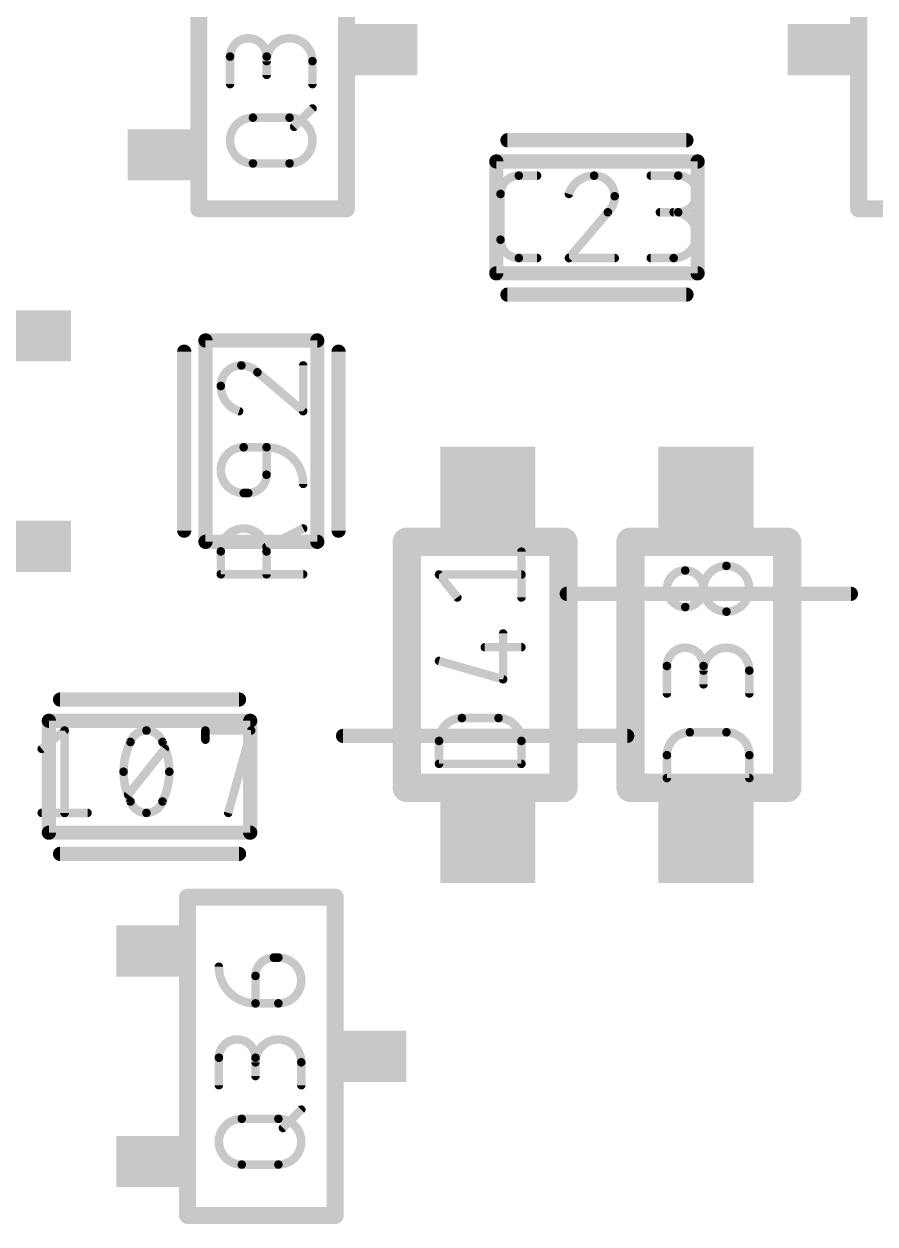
# Model space of a CAD drawing. Extents: x 0 to 107, y -11 to 54.
# Drawn here: x 70.88 to 78.49, y 36.5 to 47.23 of the extents above; entities that cross this region are included whole.
import ezdxf

# ---------------------------------------------------------------- set-up
doc = ezdxf.new("R2010")
doc.units = 0
for name, color, linetype in [('117', 253, 'CONTINUOUS'), ('21', 253, 'CONTINUOUS'), ('51', 253, 'CONTINUOUS')]:
    doc.layers.add(name, color=color, linetype=linetype)

# ---------------------------------------------------------------- blocks, each defined once
blk = doc.blocks.new('RECT')
blk.add_solid([(-0.5, -0.5), (0.5, -0.5), (-0.5, 0.5), (0.5, 0.5)])

msp = doc.modelspace()

# ---------------------------------------------------------------- linework, layer by layer
at = {"layer": '117'}
for points, const_width in [([(73.0472, 46.9377, 1), (72.7198, 46.9377)], 0.0762), ([(73.4564, 46.8968, 1), (73.0472, 46.8968)], 0.0762), ([(72.7389, 46.9377, 1), (72.7008, 46.9377)], 0.0381), ([(72.7008, 46.9377, 1), (72.7389, 46.9377)], 0.0381), ([(73.0663, 46.9377, 1), (73.0282, 46.9377)], 0.0381), ([(73.0282, 46.9377, 1), (73.0663, 46.9377)], 0.0381), ([(73.0282, 46.8968, 1), (73.0663, 46.8968)], 0.0381), ([(73.4755, 46.8968, 1), (73.4374, 46.8968)], 0.0381), ([(73.4374, 46.8968, 1), (73.4755, 46.8968)], 0.0381), ([(73.0282, 46.774, 1), (73.0663, 46.774)], 0.0381), ([(72.7008, 46.6922, 1), (72.7389, 46.6922)], 0.0381), ([(73.4374, 46.6922, 1), (73.4755, 46.6922)], 0.0381), ([(73.4699, 46.4602, 1), (73.443, 46.4872)], 0.0381), ([(72.9245, 46.3919, 1), (72.9245, 45.9826)], 0.0762), ([(72.9245, 46.4109, 1), (72.9245, 46.3728)], 0.0381), ([(72.9245, 46.3728, 1), (72.9245, 46.4109)], 0.0381), ([(73.2518, 45.9826, 1), (73.2518, 46.3919)], 0.0762), ([(73.2518, 46.4109, 1), (73.2518, 46.3728)], 0.0381), ([(73.2518, 46.3728, 1), (73.2518, 46.4109)], 0.0381), ([(73.2793, 46.3235, 1), (73.3062, 46.2965)], 0.0381), ([(72.9245, 46.0017, 1), (72.9245, 45.9636)], 0.0381), ([(72.9245, 45.9636, 1), (72.9245, 46.0017)], 0.0381), ([(73.2518, 46.0017, 1), (73.2518, 45.9636)], 0.0381), ([(73.2518, 45.9636, 1), (73.2518, 46.0017)], 0.0381), ([(75.3013, 45.8736, 0.4142), (75.1376, 45.7099)], 0.0762), ([(75.3013, 45.8926, 1), (75.3013, 45.8545)], 0.0381), ([(75.3013, 45.8545, 1), (75.3013, 45.8926)], 0.0381), ([(75.465, 45.8545, 1), (75.465, 45.8926)], 0.0381), ([(75.9746, 45.8736, 0.3252), (75.7495, 45.7099)], 0.0762), ([(76.1588, 45.6894, 0.4142), (75.9746, 45.8736)], 0.0762), ([(75.9746, 45.8926, 1), (75.9746, 45.8545)], 0.0381), ([(75.9746, 45.8545, 1), (75.9746, 45.8926)], 0.0381), ([(76.4811, 45.8926, 1), (76.4811, 45.8545)], 0.0381), ([(76.7266, 45.5462, 1), (76.7266, 45.8736)], 0.0762), ([(76.7266, 45.8926, 1), (76.7266, 45.8545)], 0.0381), ([(76.7266, 45.8545, 1), (76.7266, 45.8926)], 0.0381), ([(75.1567, 45.7099, 1), (75.1186, 45.7099)], 0.0381), ([(75.1186, 45.7099, 1), (75.1567, 45.7099)], 0.0381), ([(75.7314, 45.7157, 1), (75.7677, 45.704)], 0.0381), ([(76.0974, 45.5462, 0.2053), (76.1588, 45.6894)], 0.0762), ([(76.1778, 45.6894, 1), (76.1397, 45.6894)], 0.0381), ([(76.1397, 45.6894, 1), (76.1778, 45.6894)], 0.0381), ([(76.0842, 45.56, 1), (76.1105, 45.5324)], 0.0381), ([(76.1119, 45.5338, 1), (76.0829, 45.5585)], 0.0381), ([(76.5629, 45.5652, 1), (76.5629, 45.5271)], 0.0381), ([(76.6857, 45.137, 1), (76.6857, 45.5462)], 0.0762), ([(76.6857, 45.5652, 1), (76.6857, 45.5271)], 0.0381), ([(76.7266, 45.5652, 1), (76.7266, 45.5271)], 0.0381), ([(76.7266, 45.5271, 1), (76.7266, 45.5652)], 0.0381), ([(75.1376, 45.3006, 0.4142), (75.3013, 45.137)], 0.0762), ([(75.1567, 45.3006, 1), (75.1186, 45.3006)], 0.0381), ([(75.1186, 45.3006, 1), (75.1567, 45.3006)], 0.0381), ([(75.3013, 45.156, 1), (75.3013, 45.1179)], 0.0381), ([(75.3013, 45.1179, 1), (75.3013, 45.156)], 0.0381), ([(75.465, 45.1179, 1), (75.465, 45.156)], 0.0381), ([(75.7495, 45.156, 1), (75.7495, 45.1179)], 0.0381), ([(75.735, 45.1493, 1), (75.7641, 45.1246)], 0.0381), ([(76.1588, 45.1179, 1), (76.1588, 45.156)], 0.0381), ([(76.4811, 45.156, 1), (76.4811, 45.1179)], 0.0381), ([(76.6857, 45.156, 1), (76.6857, 45.1179)], 0.0381), ([(76.6857, 45.1179, 1), (76.6857, 45.156)], 0.0381), ([(72.8211, 44.1769, 0.4142), (72.637, 43.9927)], 0.0762), ([(72.9643, 44.1155, 0.2053), (72.8211, 44.1769)], 0.0762), ([(72.8211, 44.1959, 1), (72.8211, 44.1578)], 0.0381), ([(72.8211, 44.1578, 1), (72.8211, 44.1959)], 0.0381), ([(73.3926, 44.1769, 1), (73.3545, 44.1769)], 0.0381), ([(72.9767, 44.13, 1), (72.952, 44.101)], 0.0381), ([(72.9505, 44.1023, 1), (72.9781, 44.1286)], 0.0381), ([(72.637, 43.9927, 0.3252), (72.8006, 43.7676)], 0.0762), ([(72.656, 43.9927, 1), (72.6179, 43.9927)], 0.0381), ([(72.6179, 43.9927, 1), (72.656, 43.9927)], 0.0381), ([(72.7948, 43.7495, 1), (72.8065, 43.7858)], 0.0381), ([(73.3545, 43.7676, 1), (73.3926, 43.7676)], 0.0381), ([(73.3612, 43.7531, 1), (73.3859, 43.7822)], 0.0381), ([(72.8416, 43.4453, 1), (72.8416, 43.0361)], 0.0762), ([(72.8416, 43.4644, 1), (72.8416, 43.4263)], 0.0381), ([(72.8416, 43.4263, 1), (72.8416, 43.4644)], 0.0381), ([(73.0652, 43.4453, 1), (73.0271, 43.4453)], 0.0381), ([(73.3736, 43.118, 0.4142), (73.0462, 43.4453)], 0.0762), ([(73.0462, 43.4644, 1), (73.0462, 43.4263)], 0.0381), ([(73.0462, 43.4263, 1), (73.0462, 43.4644)], 0.0381), ([(72.8825, 43.0361, 0.4142), (73.0462, 43.1998)], 0.0762), ([(73.0652, 43.1998, 1), (73.0271, 43.1998)], 0.0381), ([(73.0271, 43.1998, 1), (73.0652, 43.1998)], 0.0381), ([(73.3545, 43.118, 1), (73.3926, 43.118)], 0.0381), ([(72.8416, 43.0552, 1), (72.8416, 43.0171)], 0.0381), ([(72.8416, 43.0171, 1), (72.8416, 43.0552)], 0.0381), ([(72.8825, 43.0552, 1), (72.8825, 43.0171)], 0.0381), ([(72.8825, 43.0171, 1), (72.8825, 43.0552)], 0.0381), ([(73.0462, 42.5143, 1), (72.637, 42.5143)], 0.0762), ([(73.3821, 42.7019, 1), (73.365, 42.736)], 0.0381), ([(73.0377, 42.5723, 1), (73.0547, 42.5382)], 0.0381), ([(72.656, 42.5143, 1), (72.6179, 42.5143)], 0.0381), ([(72.6179, 42.5143, 1), (72.656, 42.5143)], 0.0381), ([(73.0652, 42.5143, 1), (73.0271, 42.5143)], 0.0381), ([(73.0271, 42.5143, 1), (73.0652, 42.5143)], 0.0381), ([(75.3438, 42.5119, 1), (75.3057, 42.5119)], 0.0381), ([(76.789, 42.3438, 1), (76.789, 42.0164)], 0.0762), ([(76.789, 42.3629, 1), (76.789, 42.3248)], 0.0381), ([(76.789, 42.0164, 1), (76.789, 42.3438)], 0.0762), ([(76.789, 42.3248, 1), (76.789, 42.3629)], 0.0381), ([(77.1573, 42.3847, 1), (77.1573, 41.9755)], 0.0762), ([(77.1573, 41.9755, 1), (77.1573, 42.3847)], 0.0762), ([(77.1573, 42.4038, 1), (77.1573, 42.3657)], 0.0381), ([(77.1573, 42.3657, 1), (77.1573, 42.4038)], 0.0381), ([(72.637, 42.3288, 1), (72.637, 42.2907)], 0.0381), ([(72.6179, 42.3097, 1), (72.656, 42.3097)], 0.0381), ([(73.0271, 42.3097, 1), (73.0652, 42.3097)], 0.0381), ([(73.3736, 42.2907, 1), (73.3736, 42.3288)], 0.0381), ([(74.603, 42.3192, 1), (74.5732, 42.2954)], 0.0381), ([(74.5881, 42.3263, 1), (74.5881, 42.2882)], 0.0381), ([(75.3247, 42.2882, 1), (75.3247, 42.3263)], 0.0381), ([(74.7369, 42.0908, 1), (74.7667, 42.1146)], 0.0381), ([(75.3057, 42.1027, 1), (75.3438, 42.1027)], 0.0381), ([(76.789, 42.0355, 1), (76.789, 41.9974)], 0.0381), ([(76.789, 41.9974, 1), (76.789, 42.0355)], 0.0381), ([(77.1573, 41.9946, 1), (77.1573, 41.9565)], 0.0381), ([(77.1573, 41.9565, 1), (77.1573, 41.9946)], 0.0381), ([(75.1801, 41.7804, 1), (75.142, 41.7804)], 0.0381), ([(74.9973, 41.6767, 1), (74.9973, 41.6386)], 0.0381), ([(75.3247, 41.6386, 1), (75.3247, 41.6767)], 0.0381), ([(76.9527, 41.4895, 1), (76.6253, 41.4895)], 0.0762), ([(77.3619, 41.4486, 1), (76.9527, 41.4486)], 0.0762), ([(74.5933, 41.5532, 1), (74.5829, 41.5165)], 0.0381), ([(76.6444, 41.4895, 1), (76.6063, 41.4895)], 0.0381), ([(76.9717, 41.4895, 1), (76.9336, 41.4895)], 0.0381), ([(76.6063, 41.4895, 1), (76.6444, 41.4895)], 0.0381), ([(76.9336, 41.4895, 1), (76.9717, 41.4895)], 0.0381), ([(76.9336, 41.4486, 1), (76.9717, 41.4486)], 0.0381), ([(77.3809, 41.4486, 1), (77.3429, 41.4486)], 0.0381), ([(77.3429, 41.4486, 1), (77.3809, 41.4486)], 0.0381), ([(75.142, 41.3712, 1), (75.1801, 41.3712)], 0.0381), ([(75.1558, 41.3528, 1), (75.1662, 41.3895)], 0.0381), ([(76.9336, 41.3258, 1), (76.9717, 41.3258)], 0.0381), ([(76.6063, 41.244, 1), (76.6444, 41.244)], 0.0381), ([(77.3429, 41.244, 1), (77.3809, 41.244)], 0.0381), ([(74.7927, 41.0245, 0.4142), (74.5881, 40.8199)], 0.0762), ([(74.7927, 41.0435, 1), (74.7927, 41.0054)], 0.0381), ([(74.7927, 41.0054, 1), (74.7927, 41.0435)], 0.0381), ([(75.3247, 40.8199, 0.4142), (75.1201, 41.0245)], 0.0762), ([(75.1201, 41.0435, 1), (75.1201, 41.0054)], 0.0381), ([(75.1201, 41.0054, 1), (75.1201, 41.0435)], 0.0381), ([(71.2598, 40.913, 1), (71.2217, 40.913)], 0.0381), ([(71.2526, 40.8982, 1), (71.2288, 40.9279)], 0.0381), ([(71.9723, 40.913, 0.3205), (71.829, 40.8107)], 0.0762), ([(72.1155, 40.8107, 0.3205), (71.9723, 40.913)], 0.0762), ([(71.9723, 40.9321, 1), (71.9723, 40.894)], 0.0381), ([(71.9723, 40.894, 1), (71.9723, 40.9321)], 0.0381), ([(72.5182, 40.913, 1), (72.4801, 40.913)], 0.0381), ([(72.4992, 40.9321, 1), (72.4992, 40.894)], 0.0381), ([(72.9267, 40.9079, 1), (72.89, 40.9181)], 0.0381), ([(72.9084, 40.894, 1), (72.9084, 40.9321)], 0.0381), ([(76.8299, 40.8973, 0.4142), (76.6253, 40.6927)], 0.0762), ([(76.8299, 40.9164, 1), (76.8299, 40.8783)], 0.0381), ([(76.8299, 40.8783, 1), (76.8299, 40.9164)], 0.0381), ([(77.1573, 40.9164, 1), (77.1573, 40.8783)], 0.0381), ([(77.3619, 40.6927, 0.4142), (77.1573, 40.8973)], 0.0762), ([(77.1573, 40.8783, 1), (77.1573, 40.9164)], 0.0381), ([(71.0242, 40.7642, 1), (71.048, 40.7345)], 0.0381), ([(71.829, 40.8107, 0.1139), (71.7676, 40.5447)], 0.0762), ([(71.811, 40.8169, 1), (71.847, 40.8046)], 0.0381), ([(71.8461, 40.8024, 1), (71.8119, 40.8191)], 0.0381), ([(72.1769, 40.5447, 0.1139), (72.1155, 40.8107)], 0.0762), ([(72.1326, 40.8191, 1), (72.0984, 40.8024)], 0.0381), ([(72.0975, 40.8046, 1), (72.1335, 40.8169)], 0.0381), ([(72.1508, 40.7375, 1), (72.1211, 40.7613)], 0.0381), ([(72.4801, 40.8312, 1), (72.5182, 40.8312)], 0.0381), ([(74.6071, 40.8199, 1), (74.5691, 40.8199)], 0.0381), ([(74.5691, 40.8199, 1), (74.6071, 40.8199)], 0.0381), ([(75.3438, 40.8199, 1), (75.3057, 40.8199)], 0.0381), ([(75.3057, 40.8199, 1), (75.3437, 40.8199)], 0.0381), ([(76.6444, 40.6927, 1), (76.6063, 40.6927)], 0.0381), ([(76.6063, 40.6927, 1), (76.6444, 40.6927)], 0.0381), ([(77.3809, 40.6927, 1), (77.3429, 40.6927)], 0.0381), ([(77.3429, 40.6927, 1), (77.3809, 40.6927)], 0.0381), ([(71.7676, 40.5447, 0.1139), (71.829, 40.2787)], 0.0762), ([(71.7867, 40.5447, 1), (71.7486, 40.5447)], 0.0381), ([(71.7486, 40.5447, 1), (71.7867, 40.5447)], 0.0381), ([(72.1155, 40.2787, 0.1139), (72.1769, 40.5447)], 0.0762), ([(72.1959, 40.5447, 1), (72.1578, 40.5447)], 0.0381), ([(72.1578, 40.5447, 1), (72.1959, 40.5447)], 0.0381), ([(74.5881, 40.6343, 1), (74.5881, 40.5962)], 0.0381), ([(74.5691, 40.6153, 1), (74.6071, 40.6153)], 0.0381), ([(75.3057, 40.6153, 1), (75.3438, 40.6153)], 0.0381), ([(75.3247, 40.5962, 1), (75.3247, 40.6343)], 0.0381), ([(76.6253, 40.5072, 1), (76.6253, 40.4691)], 0.0381), ([(76.6063, 40.4881, 1), (76.6444, 40.4881)], 0.0381), ([(77.3429, 40.4881, 1), (77.3809, 40.4881)], 0.0381), ([(77.3619, 40.4691, 1), (77.3619, 40.5072)], 0.0381), ([(71.7937, 40.352, 1), (71.8234, 40.3282)], 0.0381), ([(71.829, 40.2787, 0.3205), (71.9723, 40.1764)], 0.0762), ([(71.847, 40.2849, 1), (71.811, 40.2726)], 0.0381), ([(71.8119, 40.2704, 1), (71.8461, 40.2871)], 0.0381), ([(71.9723, 40.1764, 0.3205), (72.1155, 40.2787)], 0.0762), ([(72.0984, 40.2871, 1), (72.1326, 40.2704)], 0.0381), ([(72.1335, 40.2726, 1), (72.0975, 40.2849)], 0.0381), ([(71.0361, 40.1955, 1), (71.0361, 40.1574)], 0.0381), ([(71.2217, 40.1764, 1), (71.2598, 40.1764)], 0.0381), ([(71.4453, 40.1574, 1), (71.4453, 40.1955)], 0.0381), ([(71.9723, 40.1955, 1), (71.9723, 40.1574)], 0.0381), ([(71.9723, 40.1574, 1), (71.9723, 40.1955)], 0.0381), ([(72.6854, 40.1815, 1), (72.7221, 40.1713)], 0.0381), ([(72.6198, 38.8011, 0.4142), (72.9472, 38.4737)], 0.0762), ([(72.6389, 38.8011, 1), (72.6008, 38.8011)], 0.0381), ([(73.1109, 38.8829, 0.4142), (72.9472, 38.7192)], 0.0762), ([(73.1109, 38.902, 1), (73.1109, 38.8639)], 0.0381), ([(73.1109, 38.8639, 1), (73.1109, 38.902)], 0.0381), ([(73.1518, 38.902, 1), (73.1518, 38.8639)], 0.0381), ([(73.1518, 38.4737, 1), (73.1518, 38.8829)], 0.0762), ([(73.1518, 38.8639, 1), (73.1518, 38.902)], 0.0381), ([(72.9663, 38.7192, 1), (72.9282, 38.7192)], 0.0381), ([(72.9282, 38.7192, 1), (72.9663, 38.7192)], 0.0381), ([(72.9472, 38.4928, 1), (72.9472, 38.4547)], 0.0381), ([(72.9282, 38.4737, 1), (72.9663, 38.4737)], 0.0381), ([(72.9472, 38.4547, 1), (72.9472, 38.4928)], 0.0381), ([(73.1518, 38.4928, 1), (73.1518, 38.4547)], 0.0381), ([(73.1518, 38.4547, 1), (73.1518, 38.4928)], 0.0381), ([(72.9472, 37.9877, 1), (72.6198, 37.9877)], 0.0762), ([(73.3564, 37.9468, 1), (72.9472, 37.9468)], 0.0762), ([(72.6389, 37.9877, 1), (72.6008, 37.9877)], 0.0381), ([(72.6008, 37.9877, 1), (72.6389, 37.9877)], 0.0381), ([(72.9663, 37.9877, 1), (72.9282, 37.9877)], 0.0381), ([(72.9282, 37.9877, 1), (72.9663, 37.9877)], 0.0381), ([(73.3755, 37.9468, 1), (73.3374, 37.9468)], 0.0381), ([(72.9282, 37.9468, 1), (72.9663, 37.9468)], 0.0381), ([(73.3374, 37.9468, 1), (73.3755, 37.9468)], 0.0381), ([(72.9282, 37.824, 1), (72.9663, 37.824)], 0.0381), ([(72.6008, 37.7422, 1), (72.6389, 37.7422)], 0.0381), ([(73.3374, 37.7422, 1), (73.3755, 37.7422)], 0.0381), ([(73.3699, 37.5102, 1), (73.343, 37.5372)], 0.0381), ([(72.8245, 37.4419, 1), (72.8245, 37.0326)], 0.0762), ([(72.8245, 37.4609, 1), (72.8245, 37.4228)], 0.0381), ([(72.8245, 37.4228, 1), (72.8245, 37.4609)], 0.0381), ([(73.1518, 37.0326, 1), (73.1518, 37.4419)], 0.0762), ([(73.1518, 37.4609, 1), (73.1518, 37.4228)], 0.0381), ([(73.1518, 37.4228, 1), (73.1518, 37.4609)], 0.0381), ([(73.1793, 37.3735, 1), (73.2062, 37.3465)], 0.0381), ([(72.8245, 37.0517, 1), (72.8245, 37.0136)], 0.0381), ([(72.8245, 37.0136, 1), (72.8245, 37.0517)], 0.0381), ([(73.1518, 37.0517, 1), (73.1518, 37.0136)], 0.0381), ([(73.1518, 37.0136, 1), (73.1518, 37.0517)], 0.0381)]:
    msp.add_lwpolyline(points, format="xyb", dxfattribs=dict(at, const_width=const_width))
at = {"layer": '117', "const_width": 0.0762}
for points in [[(72.7198, 46.6922), (72.7198, 46.9377)], [(73.0472, 46.9377), (73.0472, 46.774)], [(73.4564, 46.6922), (73.4564, 46.8968)], [(73.2928, 46.31), (73.4564, 46.4737)], [(72.9245, 46.3919), (73.2518, 46.3919)], [(73.2518, 45.9826), (72.9245, 45.9826)], [(75.3013, 45.8736), (75.465, 45.8736)], [(76.4811, 45.8736), (76.7266, 45.8736)], [(75.1376, 45.3006), (75.1376, 45.7099)], [(76.0974, 45.5462), (75.7495, 45.137)], [(76.7266, 45.5462), (76.5629, 45.5462)], [(75.465, 45.137), (75.3013, 45.137)], [(75.7495, 45.137), (76.1588, 45.137)], [(76.4811, 45.137), (76.6857, 45.137)], [(73.3736, 43.7676), (73.3736, 44.1769)], [(72.9643, 44.1155), (73.3736, 43.7676)], [(72.8416, 43.4453), (73.0462, 43.4453)], [(73.0462, 43.4453), (73.0462, 43.1998)], [(72.8825, 43.0361), (72.8416, 43.0361)], [(73.3736, 42.7189), (73.0462, 42.5553)], [(72.637, 42.3097), (72.637, 42.5143)], [(73.0462, 42.5143), (73.0462, 42.3097)], [(75.3247, 42.1027), (75.3247, 42.5119)], [(73.3736, 42.3097), (72.637, 42.3097)], [(74.7518, 42.1027), (74.5881, 42.3073)], [(74.5881, 42.3073), (75.3247, 42.3073)], [(75.161, 41.3712), (75.161, 41.7804)], [(74.9973, 41.6576), (75.3247, 41.6576)], [(74.5881, 41.5348), (75.161, 41.3712)], [(76.6253, 41.244), (76.6253, 41.4895)], [(76.9527, 41.4895), (76.9527, 41.3258)], [(77.3619, 41.244), (77.3619, 41.4486)], [(74.7927, 41.0245), (75.1201, 41.0245)], [(71.0361, 40.7494), (71.2407, 40.913)], [(71.2407, 40.913), (71.2407, 40.1764)], [(72.4992, 40.8312), (72.4992, 40.913)], [(72.4992, 40.913), (72.9084, 40.913)], [(72.9084, 40.913), (72.7038, 40.1764)], [(76.8299, 40.8973), (77.1573, 40.8973)], [(71.8086, 40.3401), (72.1359, 40.7494)], [(74.5881, 40.6153), (74.5881, 40.8199)], [(75.3247, 40.8199), (75.3247, 40.6153)], [(76.6253, 40.4881), (76.6253, 40.6927)], [(77.3619, 40.6927), (77.3619, 40.4881)], [(75.3247, 40.6153), (74.5881, 40.6153)], [(77.3619, 40.4881), (76.6253, 40.4881)], [(71.0361, 40.1764), (71.4453, 40.1764)], [(73.1109, 38.8829), (73.1518, 38.8829)], [(72.9472, 38.4737), (72.9472, 38.7192)], [(73.1518, 38.4737), (72.9472, 38.4737)], [(72.6198, 37.7422), (72.6198, 37.9877)], [(72.9472, 37.9877), (72.9472, 37.824)], [(73.3564, 37.7422), (73.3564, 37.9468)], [(73.1928, 37.36), (73.3564, 37.5237)], [(72.8245, 37.4419), (73.1518, 37.4419)], [(73.1518, 37.0326), (72.8245, 37.0326)]]:
    msp.add_lwpolyline(points, dxfattribs=at)
at = {"layer": '21', "const_width": 0.0635}
for points in [[(75.2, 46.2218, 1), (75.2, 46.1583)], [(76.8, 46.1583, 1), (76.8, 46.2218)], [(75.2, 44.8418, 1), (75.2, 44.7782)], [(76.8, 44.7782, 1), (76.8, 44.8418)], [(72.3418, 44.3, 1), (72.2782, 44.3)], [(73.7218, 44.3, 1), (73.6582, 44.3)], [(72.2782, 42.7, 1), (72.3418, 42.7)], [(73.6582, 42.7, 1), (73.7218, 42.7)], [(75.73, 42.1668, 1), (75.73, 42.1033)], [(78.27, 42.1033, 1), (78.27, 42.1668)], [(71.2, 41.2218, 1), (71.2, 41.1583)], [(72.8, 41.1583, 1), (72.8, 41.2218)], [(73.73, 40.8968, 1), (73.73, 40.8332)], [(76.27, 40.8332, 1), (76.27, 40.8968)], [(71.2, 39.8418, 1), (71.2, 39.7782)], [(72.8, 39.7782, 1), (72.8, 39.8418)]]:
    msp.add_lwpolyline(points, format="xyb", dxfattribs=at)
at = {"layer": '21', "const_width": 0.127}
for points in [[(76.8, 46.19), (75.2, 46.19)], [(76.8, 44.81), (75.2, 44.81)], [(72.31, 42.7), (72.31, 44.3)], [(73.69, 42.7), (73.69, 44.3)], [(78.27, 42.135), (75.73, 42.135)], [(71.2, 41.19), (72.8, 41.19)], [(73.73, 40.865), (76.27, 40.865)], [(71.2, 39.81), (72.8, 39.81)]]:
    msp.add_lwpolyline(points, dxfattribs=at)
at = {"layer": '51'}
for points, const_width in [([(72.4396, 45.5776), (72.4396, 48.4224)], 0.1524), ([(73.7604, 48.4224), (73.7604, 45.5776)], 0.1524), ([(78.3396, 45.5776), (78.3396, 48.4224)], 0.1524), ([(76.9, 46), (75.1, 46)], 0.127), ([(75.1, 45), (75.1, 46)], 0.127), ([(76.9, 45), (76.9, 46)], 0.127), ([(73.7604, 45.5776), (72.4396, 45.5776)], 0.1524), ([(79.6604, 45.5776), (78.3396, 45.5776)], 0.1524), ([(76.9, 45), (75.1, 45)], 0.127), ([(72.5, 42.6), (72.5, 44.4)], 0.127), ([(72.5, 44.4), (73.5, 44.4)], 0.127), ([(73.5, 42.6), (73.5, 44.4)], 0.127), ([(74.3, 40.4), (74.3, 42.6)], 0.254), ([(74.3, 42.6), (75.7, 42.6)], 0.254), ([(75.7, 42.6), (75.7, 40.4)], 0.254), ([(76.3, 40.4), (76.3, 42.6)], 0.254), ([(76.3, 42.6), (77.7, 42.6)], 0.254), ([(77.7, 42.6), (77.7, 40.4)], 0.254), ([(72.5, 42.6), (73.5, 42.6)], 0.127), ([(71.1, 41), (72.9, 41)], 0.127), ([(71.1, 41), (71.1, 40)], 0.127), ([(72.9, 41), (72.9, 40)], 0.127), ([(75.7, 40.4), (74.3, 40.4)], 0.254), ([(77.7, 40.4), (76.3, 40.4)], 0.254), ([(71.1, 40), (72.9, 40)], 0.127), ([(72.3396, 36.5776), (72.3396, 39.4224)], 0.1524), ([(72.3396, 39.4224), (73.6604, 39.4224)], 0.1524), ([(73.6604, 39.4224), (73.6604, 36.5776)], 0.1524), ([(73.6604, 36.5776), (72.3396, 36.5776)], 0.1524)]:
    msp.add_lwpolyline(points, dxfattribs=dict(at, const_width=const_width))
for points, const_width in [([(75.1, 46.0318, 1), (75.1, 45.9682)], 0.0635), ([(75.1318, 46, 1), (75.0683, 46)], 0.0635), ([(76.9318, 46, 1), (76.8683, 46)], 0.0635), ([(76.9, 45.9682, 1), (76.9, 46.0318)], 0.0635), ([(72.4396, 45.6157, 1), (72.4396, 45.5395)], 0.0762), ([(72.4015, 45.5776, 1), (72.4777, 45.5776)], 0.0762), ([(73.7223, 45.5776, 1), (73.7985, 45.5776)], 0.0762), ([(73.7604, 45.5395, 1), (73.7604, 45.6157)], 0.0762), ([(78.3396, 45.6157, 1), (78.3396, 45.5395)], 0.0762), ([(78.3015, 45.5776, 1), (78.3777, 45.5776)], 0.0762), ([(75.1, 45.0318, 1), (75.1, 44.9682)], 0.0635), ([(76.9, 44.9682, 1), (76.9, 45.0318)], 0.0635), ([(75.0683, 45, 1), (75.1318, 45)], 0.0635), ([(76.8683, 45, 1), (76.9318, 45)], 0.0635), ([(72.5318, 44.4, 1), (72.4682, 44.4)], 0.0635), ([(72.5, 44.4318, 1), (72.5, 44.3682)], 0.0635), ([(73.5318, 44.4, 1), (73.4682, 44.4)], 0.0635), ([(73.5, 44.3682, 1), (73.5, 44.4318)], 0.0635), ([(74.3635, 42.6, 1), (74.2365, 42.6)], 0.127), ([(74.3, 42.6635, 1), (74.3, 42.5365)], 0.127), ([(75.7635, 42.6, 1), (75.6365, 42.6)], 0.127), ([(75.7, 42.5365, 1), (75.7, 42.6635)], 0.127), ([(76.3635, 42.6, 1), (76.2365, 42.6)], 0.127), ([(76.3, 42.6635, 1), (76.3, 42.5365)], 0.127), ([(77.7635, 42.6, 1), (77.6365, 42.6)], 0.127), ([(77.7, 42.5365, 1), (77.7, 42.6635)], 0.127), ([(72.5, 42.6318, 1), (72.5, 42.5682)], 0.0635), ([(72.4682, 42.6, 1), (72.5318, 42.6)], 0.0635), ([(73.4682, 42.6, 1), (73.5318, 42.6)], 0.0635), ([(73.5, 42.5682, 1), (73.5, 42.6318)], 0.0635), ([(71.1, 41.0318, 1), (71.1, 40.9682)], 0.0635), ([(71.1318, 41, 1), (71.0683, 41)], 0.0635), ([(72.9318, 41, 1), (72.8683, 41)], 0.0635), ([(72.9, 40.9682, 1), (72.9, 41.0318)], 0.0635), ([(74.3, 40.4635, 1), (74.3, 40.3365)], 0.127), ([(74.2365, 40.4, 1), (74.3635, 40.4)], 0.127), ([(75.6365, 40.4, 1), (75.7635, 40.4)], 0.127), ([(75.7, 40.3365, 1), (75.7, 40.4635)], 0.127), ([(76.3, 40.4635, 1), (76.3, 40.3365)], 0.127), ([(76.2365, 40.4, 1), (76.3635, 40.4)], 0.127), ([(77.6365, 40.4, 1), (77.7635, 40.4)], 0.127), ([(77.7, 40.3365, 1), (77.7, 40.4635)], 0.127), ([(71.1, 40.0318, 1), (71.1, 39.9682)], 0.0635), ([(71.0683, 40, 1), (71.1318, 40)], 0.0635), ([(72.8683, 40, 1), (72.9318, 40)], 0.0635), ([(72.9, 39.9682, 1), (72.9, 40.0318)], 0.0635), ([(72.3777, 39.4224, 1), (72.3015, 39.4224)], 0.0762), ([(72.3396, 39.4605, 1), (72.3396, 39.3843)], 0.0762), ([(73.6985, 39.4224, 1), (73.6223, 39.4224)], 0.0762), ([(73.6604, 39.3843, 1), (73.6604, 39.4605)], 0.0762), ([(72.3396, 36.6157, 1), (72.3396, 36.5395)], 0.0762), ([(72.3015, 36.5776, 1), (72.3777, 36.5776)], 0.0762), ([(73.6223, 36.5776, 1), (73.6985, 36.5776)], 0.0762), ([(73.6604, 36.5395, 1), (73.6604, 36.6157)], 0.0762)]:
    msp.add_lwpolyline(points, format="xyb", dxfattribs=dict(at, const_width=const_width))

# ---------------------------------------------------------------- block references
for p, xscale, yscale, rotation in [((74.1034, 47), 0.4573, 0.584, 270), ((77.9966, 47), 0.4573, 0.584, 90), ((72.096, 46.0598), 0.4564, 0.5857, 270), ((71.004, 44.4402), 0.4564, 0.5857, 90), ((75.025, 43.075), 0.75, 0.85, 90), ((76.975, 43.075), 0.75, 0.85, 270), ((71.0042, 42.5594), 0.4588, 0.5859, 90), ((75.025, 39.925), 0.75, 0.85, 90), ((76.975, 39.925), 0.75, 0.85, 270), ((71.9958, 38.9406), 0.4588, 0.5859, 270), ((74.0034, 38), 0.4573, 0.584, 270), ((71.996, 37.0598), 0.4564, 0.5857, 270)]:
    msp.add_blockref('RECT', p, dxfattribs=dict(at, xscale=xscale, yscale=yscale, rotation=rotation))

doc.saveas('drawing.dxf')
